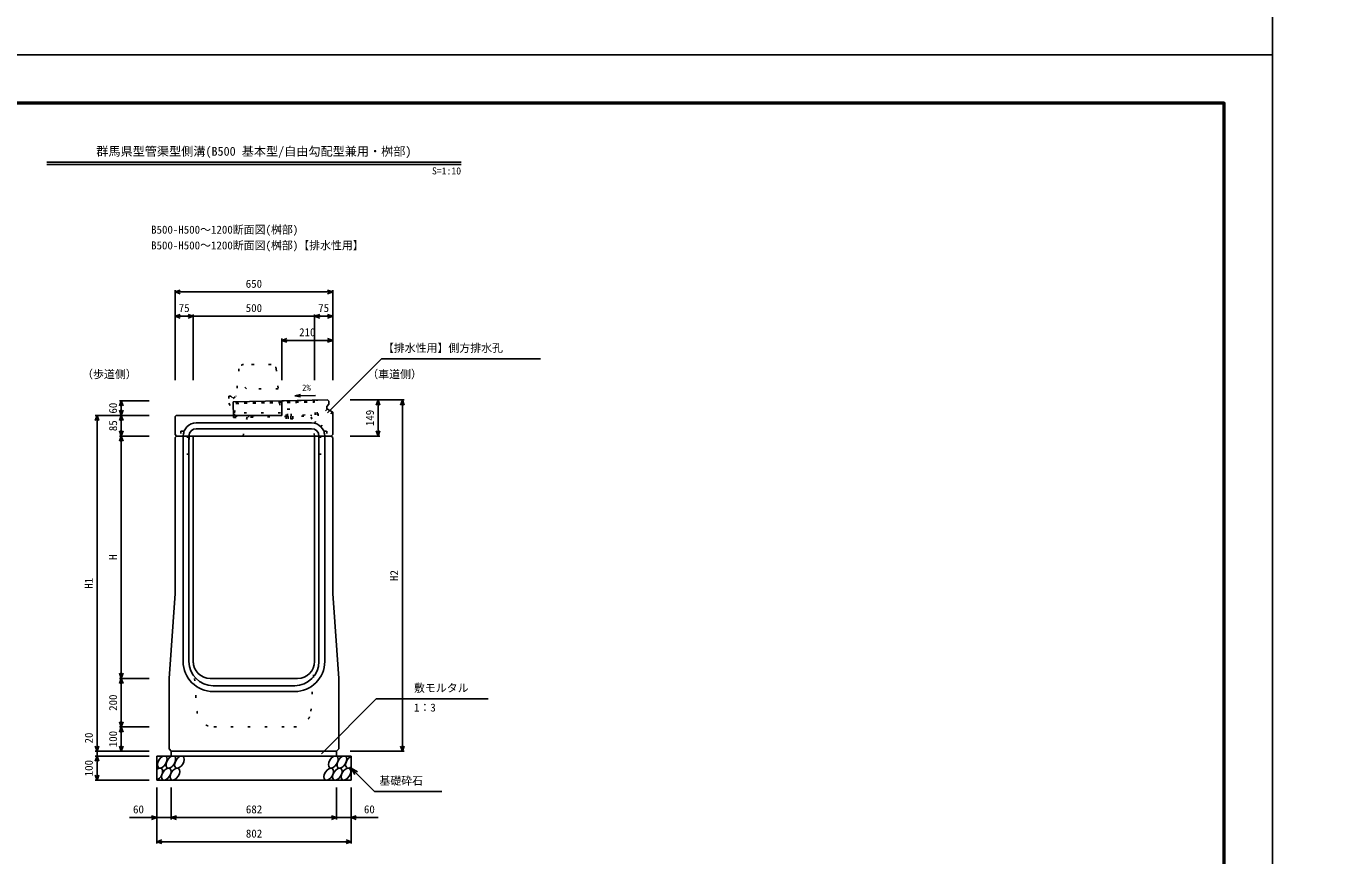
# Model space of a CAD drawing. Units: millimetres, scale not verified. Extents: x -12600 to 12600, y -5940 to 5940.
# Drawn here: x -9340 to -4000, y -3302 to 119 of the extents above; entities that cross this region are included whole.
import ezdxf
from ezdxf.enums import TextEntityAlignment as Align

# ---------------------------------------------------------------- set-up
doc = ezdxf.new("R2010")
doc.units = ezdxf.units.MM
doc.header["$LTSCALE"] = 40
doc.linetypes.add('DOTTED', pattern=[1.75, 0.25, -1.5])
for name, color, linetype, lineweight in [('0-0_DIM', 7, 'Continuous', 25), ('0-1_Defpoints', 5, 'Continuous', 25), ('0-2_HATCH', 6, 'DOTTED', 25), ('0-5_OUTLINE', 3, 'Continuous', 25), ('0-6_OUTLINE2', 4, 'DOTTED', 25), ('0-7_TXT', 7, 'Continuous', 25), ('0-8_WAKU', 3, 'Continuous', 25)]:
    doc.layers.add(name, color=color, linetype=linetype, lineweight=lineweight)
doc.styles.add('ＭＳ ゴシック', font='')
doc.styles.get('ＭＳ ゴシック').set_extended_font_data('MS Gothic')

msp = doc.modelspace()

# ---------------------------------------------------------------- linework, layer by layer
at = {"layer": '0-0_DIM'}
for p, q in [((-8725, -971.3), (-8725, -1342.94)), ((-8075, -978.8), (-8725, -978.8)), ((-8075, -971.3), (-8075, -1342.94)), ((-8650, -1078.8), (-8725, -1078.8)), ((-8650, -1071.3), (-8650, -1342.94)), ((-8650, -1078.8), (-8150, -1078.8)), ((-8150, -1071.3), (-8150, -1342.94)), ((-8150, -1078.8), (-8075, -1078.8)), ((-8285, -1171.3), (-8285, -1342.94)), ((-8075, -1178.8), (-8285, -1178.8)), ((-8096.54, -1477.09), (-7874.4, -1254.95)), ((-7874.4, -1254.95), (-7218.5, -1254.95)), ((-8954.5, -1427.94), (-8832, -1427.94)), ((-8947, -1427.94), (-8947, -1487.94)), ((-7780.5, -1423.94), (-8003, -1423.94)), ((-7888, -1423.94), (-7888, -1572.94)), ((-7788, -1423.94), (-7788, -2872.94)), ((-9054.5, -1487.94), (-8832, -1487.94)), ((-9047, -1487.94), (-9047, -2872.94)), ((-8947, -1572.94), (-8947, -1487.94)), ((-8954.5, -1572.94), (-8832, -1572.94)), ((-8947, -1572.94), (-8947, -2572.94)), ((-7880.5, -1572.94), (-8003, -1572.94)), ((-8954.5, -2572.94), (-8832, -2572.94)), ((-8947, -2572.94), (-8947, -2772.94)), ((-8121.89, -2883.75), (-7895.66, -2657.52)), ((-7895.66, -2657.52), (-7434.19, -2657.52)), ((-8954.5, -2772.94), (-8832, -2772.94)), ((-8947, -2772.94), (-8947, -2872.94)), ((-9054.5, -2872.94), (-8832, -2872.94)), ((-9047, -2872.94), (-9047, -2892.94)), ((-7780.5, -2872.94), (-8003, -2872.94)), ((-9054.5, -2892.94), (-8832, -2892.94)), ((-9047, -2892.94), (-9047, -2992.94)), ((-7999, -2942.94), (-7903.24, -3038.7)), ((-7999, -2942.94), (-7973.02, -2957.94)), ((-7999, -2942.94), (-7984, -2968.92)), ((-9054.5, -2992.94), (-8832, -2992.94)), ((-8801, -3254.31), (-8801, -3022.94)), ((-8741, -3154.31), (-8741, -3022.94)), ((-8059, -3154.31), (-8059, -3022.94)), ((-7999, -3254.31), (-7999, -3022.94)), ((-7903.24, -3038.7), (-7625.69, -3038.7)), ((-8801, -3146.81), (-8912.79, -3146.81)), ((-8801, -3146.81), (-8741, -3146.81)), ((-8741, -3146.81), (-8059, -3146.81)), ((-7999, -3146.81), (-8059, -3146.81)), ((-7999, -3146.81), (-7887.21, -3146.81)), ((-8801, -3246.81), (-7999, -3246.81))]:
    msp.add_line(p, q, dxfattribs=at)
for points in [[(-8703.86, -986.5), (-8725, -978.8), (-8703.86, -971.11)], [(-8096.14, -971.11), (-8075, -978.8), (-8096.14, -986.5)], [(-8703.86, -1071.11), (-8725, -1078.8), (-8703.86, -1086.5)], [(-8671.14, -1086.5), (-8650, -1078.8), (-8671.14, -1071.11)], [(-8128.86, -1071.11), (-8150, -1078.8), (-8128.86, -1086.5)], [(-8096.14, -1071.11), (-8075, -1078.8), (-8096.14, -1086.5)], [(-8263.86, -1171.11), (-8285, -1178.8), (-8263.86, -1186.5)], [(-8096.14, -1171.11), (-8075, -1178.8), (-8096.14, -1186.5)], [(-8954.7, -1449.09), (-8947, -1427.94), (-8939.3, -1449.09)], [(-7895.7, -1445.09), (-7888, -1423.94), (-7880.3, -1445.09)], [(-7795.7, -1445.09), (-7788, -1423.94), (-7780.3, -1445.09)], [(-9039.3, -1509.09), (-9047, -1487.94), (-9054.7, -1509.09)], [(-8939.3, -1466.8), (-8947, -1487.94), (-8954.7, -1466.8)], [(-8954.7, -1509.09), (-8947, -1487.94), (-8939.3, -1509.09)], [(-8954.7, -1551.8), (-8947, -1572.94), (-8939.3, -1551.8)], [(-8954.7, -1594.09), (-8947, -1572.94), (-8939.3, -1594.09)], [(-7895.7, -1551.8), (-7888, -1572.94), (-7880.3, -1551.8)], [(-8939.3, -2551.8), (-8947, -2572.94), (-8954.7, -2551.8)], [(-8939.3, -2594.09), (-8947, -2572.94), (-8954.7, -2594.09)], [(-8939.3, -2751.8), (-8947, -2772.94), (-8954.7, -2751.8)], [(-8954.7, -2794.09), (-8947, -2772.94), (-8939.3, -2794.09)], [(-9039.3, -2851.8), (-9047, -2872.94), (-9054.7, -2851.8)], [(-8939.3, -2851.8), (-8947, -2872.94), (-8954.7, -2851.8)], [(-7795.7, -2851.8), (-7788, -2872.94), (-7780.3, -2851.8)], [(-9039.3, -2914.09), (-9047, -2892.94), (-9054.7, -2914.09)], [(-9039.3, -2971.8), (-9047, -2992.94), (-9054.7, -2971.8)], [(-8822.14, -3139.11), (-8801, -3146.81), (-8822.14, -3154.5)], [(-8719.86, -3154.5), (-8741, -3146.81), (-8719.86, -3139.11)], [(-8080.14, -3139.11), (-8059, -3146.81), (-8080.14, -3154.5)], [(-7977.86, -3139.11), (-7999, -3146.81), (-7977.86, -3154.5)], [(-8779.86, -3254.5), (-8801, -3246.81), (-8779.86, -3239.11)], [(-8020.14, -3239.11), (-7999, -3246.81), (-8020.14, -3254.5)]]:
    msp.add_lwpolyline(points, dxfattribs=at)
at = {"layer": '0-1_Defpoints'}
for points in [[(-4200, -5940), (12600, -5940), (12600, 5940), (-4200, 5940)], [(-12600, -5940), (-4200, -5940), (-4200, 0), (-12600, 0)]]:
    msp.add_lwpolyline(points, close=True, dxfattribs=at)
at = {"layer": '0-2_HATCH', "linetype": 'Continuous'}
for p, q in [((-8485, -1431.75), (-8285, -1427.94)), ((-8483.77, -1496.24), (-8485, -1431.75))]:
    msp.add_line(p, q, dxfattribs=at)
at = {"layer": '0-2_HATCH'}
for p, q in [((-8479.36, -1491.66), (-8480.5, -1431.67)), ((-8472.7, -1431.52), (-8471.56, -1491.51)), ((-8469.2, -1431.45), (-8468.06, -1491.44)), ((-8465.7, -1431.38), (-8464.56, -1491.37)), ((-8437.41, -1430.84), (-8436.26, -1490.83)), ((-8433.91, -1430.78), (-8432.76, -1490.77)), ((-8430.41, -1430.71), (-8429.26, -1490.7)), ((-8402.11, -1430.17), (-8400.97, -1490.16)), ((-8398.61, -1430.11), (-8397.47, -1490.09)), ((-8395.11, -1430.04), (-8393.97, -1490.03)), ((-8366.82, -1429.5), (-8365.68, -1489.49)), ((-8363.32, -1429.43), (-8362.18, -1489.42)), ((-8359.82, -1429.37), (-8358.68, -1489.36)), ((-8331.53, -1428.83), (-8330.38, -1488.82)), ((-8328.03, -1428.76), (-8326.88, -1488.75)), ((-8324.53, -1428.7), (-8323.38, -1488.68)), ((-8295.83, -1428.15), (-8294.69, -1488.14)), ((-8292.73, -1428.09), (-8291.59, -1488.08)), ((-8288.83, -1428.02), (-8287.69, -1488)), ((-8285, -1427.94), (-8136.06, -1425.11)), ((-8260.94, -1427.48), (-8259.8, -1487.47)), ((-8257.44, -1427.42), (-8256.21, -1491.91)), ((-8253.94, -1427.35), (-8252.8, -1487.34)), ((-8225.64, -1426.81), (-8224.5, -1486.8)), ((-8222.15, -1426.75), (-8221, -1486.73)), ((-8218.65, -1426.68), (-8217.5, -1486.67)), ((-8189.95, -1426.13), (-8188.81, -1486.12)), ((-8186.85, -1426.07), (-8185.62, -1490.56)), ((-8182.95, -1426), (-8181.81, -1485.99)), ((-8155.06, -1425.47), (-8153.91, -1485.46)), ((-8151.56, -1425.4), (-8150.42, -1485.39)), ((-8146.92, -1485.32), (-8148.06, -1425.33)), ((-8139.42, -1485.18), (-8140.56, -1425.19)), ((-8134.83, -1489.59), (-8136.06, -1425.11)), ((-8483.77, -1496.24), (-8134.83, -1489.59)), ((-8479.36, -1491.66), (-8139.42, -1485.18)), ((-8423.04, -1490.58), (-8422.95, -1495.08)), ((-8267.68, -1492.12), (-8239.99, -1491.6)), ((-8267.68, -1492.12), (-8267.49, -1502.12)), ((-8262.38, -1462.02), (-8246.39, -1461.71)), ((-8261.81, -1492.01), (-8262.38, -1462.02)), ((-8259.3, -1491.97), (-8259.11, -1501.96)), ((-8248.33, -1491.76), (-8248.14, -1501.75)), ((-8245.82, -1491.71), (-8246.39, -1461.71)), ((-8239.99, -1491.6), (-8239.8, -1501.6)), ((-8164.41, -1485.66), (-8164.33, -1490.16)), ((-8239.8, -1501.6), (-8267.49, -1502.12))]:
    msp.add_line(p, q, dxfattribs=at)
at = {"layer": '0-2_HATCH', "linetype": 'Continuous'}
for centre in [(-8778.11, -2917.94), (-8742.63, -2917.94), (-8707.16, -2917.94), (-8072.95, -2917.94), (-8037.48, -2917.94), (-8761.23, -2967.94), (-8725.75, -2967.94), (-8091.55, -2967.94), (-8056.07, -2967.94), (-8020.59, -2967.94)]:
    msp.add_ellipse(centre, major_axis=(14.54, 23.54), ratio=0.5792, dxfattribs=at)
for centre, start_param, end_param in [((-8002, -2917.94), 0.6666252, 4.1103269), ((-8796.7, -2967.94), 3.7419964, 7.318141)]:
    msp.add_ellipse(centre, major_axis=(14.54, 23.54), ratio=0.5792, start_param=start_param, end_param=end_param, dxfattribs=at)
at = {"layer": '0-5_OUTLINE', "linetype": 'DOTTED'}
for p, q in [((-8329.54, -1277.99), (-8443.34, -1277.99)), ((-8461.81, -1295.99), (-8473, -1407.94)), ((-8308.2, -1295.95), (-8290, -1477.94)), ((-8503, -1407.94), (-8503, -1437.94)), ((-8503, -1407.94), (-8495, -1407.94)), ((-8503, -1437.94), (-8480, -1477.94)), ((-8495, -1407.94), (-8485, -1417.94)), ((-8290, -1477.94), (-8480, -1477.94))]:
    msp.add_line(p, q, dxfattribs=at)
at = {"layer": '0-5_OUTLINE'}
for p, q in [((-8096, -1424.34), (-8285, -1427.94)), ((-8285, -1427.94), (-8285, -1487.94)), ((-8100, -1450.94), (-8091, -1440.94)), ((-8725, -1492.94), (-8720, -1487.94)), ((-8725, -1566.94), (-8725, -1492.94)), ((-8720, -1487.94), (-8285, -1487.94)), ((-8100, -1450.94), (-8100, -1460.94)), ((-8075, -1473.94), (-8100, -1460.94)), ((-8075, -1566.94), (-8075, -1473.94)), ((-8725, -1566.94), (-8719, -1572.94)), ((-8725, -1578.94), (-8719, -1572.94)), ((-8725, -1578.94), (-8725, -2222.94)), ((-8719, -1572.94), (-8081, -1572.94)), ((-8650, -1572.94), (-8650, -2502.94)), ((-8150, -1572.94), (-8150, -2502.94)), ((-8081, -1572.94), (-8075, -1566.94)), ((-8081, -1572.94), (-8075, -1578.94)), ((-8075, -1578.94), (-8075, -2222.94)), ((-8750, -2572.94), (-8725, -2222.94)), ((-8050, -2572.94), (-8075, -2222.94)), ((-8750, -2863.94), (-8750, -2572.94)), ((-8580, -2572.94), (-8220, -2572.94)), ((-8050, -2572.94), (-8050, -2863.94)), ((-8750, -2863.94), (-8741, -2872.94)), ((-8059, -2872.94), (-8741, -2872.94)), ((-8741, -2872.94), (-8741, -2892.94)), ((-8059, -2872.94), (-8050, -2863.94)), ((-8059, -2872.94), (-8059, -2892.94)), ((-8801, -2892.94), (-7999, -2892.94)), ((-8801, -2992.94), (-8801, -2892.94)), ((-7999, -2992.94), (-7999, -2892.94)), ((-8801, -2992.94), (-7999, -2992.94))]:
    msp.add_line(p, q, dxfattribs=at)
at = {"layer": '0-5_OUTLINE', "linetype": 'DOTTED'}
msp.add_lwpolyline([(-8485, -1417.94), (-8475, -1407.94), (-8473, -1407.94)], dxfattribs=at)
at = {"layer": '0-5_OUTLINE'}
msp.add_lwpolyline([(-8096, -1424.34), (-8091, -1429.25), (-8091, -1440.94)], dxfattribs=at)
at = {"layer": '0-5_OUTLINE', "linetype": 'DOTTED'}
for centre, start, end in [((-8441.9, -1297.94), 94.13229, 174.40835), ((-8328.1, -1297.94), 4.08463, 93.6009)]:
    msp.add_arc(centre, 20, start, end, dxfattribs=at)
at = {"layer": '0-5_OUTLINE'}
for centre, start, end in [((-8580, -2502.94), 180, 270), ((-8220, -2502.94), 270, 0)]:
    msp.add_arc(centre, 70, start, end, dxfattribs=at)
at = {"layer": '0-6_OUTLINE2'}
for p, q in [((-8480, -1477.94), (-8473, -1407.94)), ((-8428.3, -1495.18), (-8445, -1572.94)), ((-8150, -1572.94), (-8164.33, -1490.16)), ((-8098.59, -1461.68), (-8157.87, -1527.47)), ((-8076.61, -1473.11), (-8150.5, -1570.04)), ((-8667, -1577.44), (-8723.5, -1577.44)), ((-8701, -1552.94), (-8689, -1552.94)), ((-8701, -1552.94), (-8701, -1577.94)), ((-8689, -1552.94), (-8689, -1577.94)), ((-8667, -1577.44), (-8667, -1647.44)), ((-8133, -1577.94), (-8076, -1577.94)), ((-8111, -1552.94), (-8099, -1552.94)), ((-8111, -1552.94), (-8111, -1577.94)), ((-8099, -1552.94), (-8099, -1577.94)), ((-8667, -1647.44), (-8725, -1647.44)), ((-8650, -2502.94), (-8634.8, -2708.11)), ((-8165.2, -2708.11), (-8150, -2502.94)), ((-8564.99, -2772.94), (-8235.01, -2772.94))]:
    msp.add_line(p, q, dxfattribs=at)
at = {"layer": '0-6_OUTLINE2', "linetype": 'Continuous'}
for p, q in [((-8638, -1518.94), (-8162, -1518.94)), ((-8638, -1542.94), (-8162, -1542.94)), ((-8692, -1572.94), (-8692, -2502.94)), ((-8668, -1572.94), (-8668, -2502.94)), ((-8132, -1572.94), (-8132, -2502.94)), ((-8108, -1572.94), (-8108, -2502.94)), ((-8568, -2602.94), (-8232, -2602.94)), ((-8568, -2626.94), (-8232, -2626.94))]:
    msp.add_line(p, q, dxfattribs=at)
at = {"layer": '0-6_OUTLINE2'}
for points in [[(-8300, -1377.94), (-8430, -1377.94), (-8467, -1347.94)], [(-8133, -1577.94), (-8133, -1647.94), (-8075, -1647.94)]]:
    msp.add_lwpolyline(points, dxfattribs=at)
at = {"layer": '0-6_OUTLINE2', "linetype": 'Continuous'}
for centre, radius, start, end in [((-8638, -1572.94), 54, 90, 180), ((-8638, -1572.94), 30, 90, 180), ((-8162, -1572.94), 54, 0, 90), ((-8162, -1572.94), 30, 0, 90), ((-8568, -2502.94), 124, 180, 270), ((-8568, -2502.94), 100, 180, 270), ((-8232, -2502.94), 100, 270, 0), ((-8232, -2502.94), 124, 270, 0)]:
    msp.add_arc(centre, radius, start, end, dxfattribs=at)
at = {"layer": '0-6_OUTLINE2'}
for centre, start, end in [((-8564.99, -2702.94), 184.23639, 270), ((-8235.01, -2702.94), 270, 355.76361)]:
    msp.add_arc(centre, 70, start, end, dxfattribs=at)
at = {"layer": '0-7_TXT'}
for p, q in [((-9254.18, -442.8), (-7545.82, -442.8)), ((-9254.18, -452.4), (-7545.82, -452.4)), ((-8231.62, -1407), (-8208.07, -1402.38)), ((-8231.62, -1407), (-8145.79, -1405.36)), ((-8231.62, -1407), (-8207.91, -1410.72))]:
    msp.add_line(p, q, dxfattribs=at)
at = {"layer": '0-8_WAKU', "lineweight": 50}
msp.add_lwpolyline([(-12400, -5740), (-4400, -5740), (-4400, -200), (-12400, -200)], close=True, dxfattribs=at)

# ---------------------------------------------------------------- texts
at = {"layer": '0-0_DIM', "style": 'ＭＳ ゴシック'}
for s, p in [('650', (-8433.75, -971.3)), ('75', (-8710, -1071.3)), ('500', (-8433.75, -1071.3)), ('75', (-8135, -1071.3)), ('210', (-8213.75, -1171.3)), ('【排水性用】側方排水孔', (-7868.21, -1236.21)), ('（歩道側）', (-9108.39, -1344.65)), ('（車道側）', (-7932.57, -1344.65)), ('敷モルタル', (-7740.06, -2638.78)), ('1：3', (-7740.06, -2719.47)), ('基礎砕石', (-7882.68, -3021.53)), ('60', (-8898.5, -3139.31)), ('682', (-8433.22, -3139.31)), ('60', (-7946.5, -3139.31)), ('802', (-8433.22, -3239.31))]:
    msp.add_text(s, height=32.99, dxfattribs=at).set_placement(p, align=Align.BOTTOM_LEFT)
for s, p in [('60', (-8954.5, -1480.44)), ('149', (-7895.5, -1532.19)), ('85', (-8954.5, -1552.94)), ('H', (-8954.5, -2084.19)), ('H2', (-7795.5, -2170.94)), ('H1', (-9054.5, -2202.94)), ('200', (-8954.5, -2706.69)), ('20', (-9054.5, -2841.13)), ('100', (-8954.5, -2856.69)), ('100', (-9054.5, -2976.69))]:
    msp.add_text(s, height=32.99, rotation=90, dxfattribs=at).set_placement(p, align=Align.BOTTOM_LEFT)
at = {"layer": '0-7_TXT', "style": 'ＭＳ ゴシック'}
for s, height, p in [('群馬県型管渠型側溝(B500 基本型/自由勾配型兼用・桝部)', 36.66, (-9050, -427.8)), ('S', 29.33, (-7665.82, -502.8)), ('=', 29.33, (-7645.82, -502.8)), ('1', 29.33, (-7625.82, -502.8)), (':', 29.33, (-7605.82, -502.8)), ('1', 29.33, (-7585.82, -502.8)), ('0', 29.33, (-7565.82, -502.8)), ('B500-H500～1200断面図(桝部)', 32.99, (-8823.96, -748.2)), ('B500-H500～1200断面図(桝部)【排水性用】', 32.99, (-8823.96, -813.07)), ('2%', 26.39, (-8201.4, -1394.75))]:
    msp.add_text(s, height=height, dxfattribs=at).set_placement(p, align=Align.BOTTOM_LEFT)

doc.saveas('drawing.dxf')
